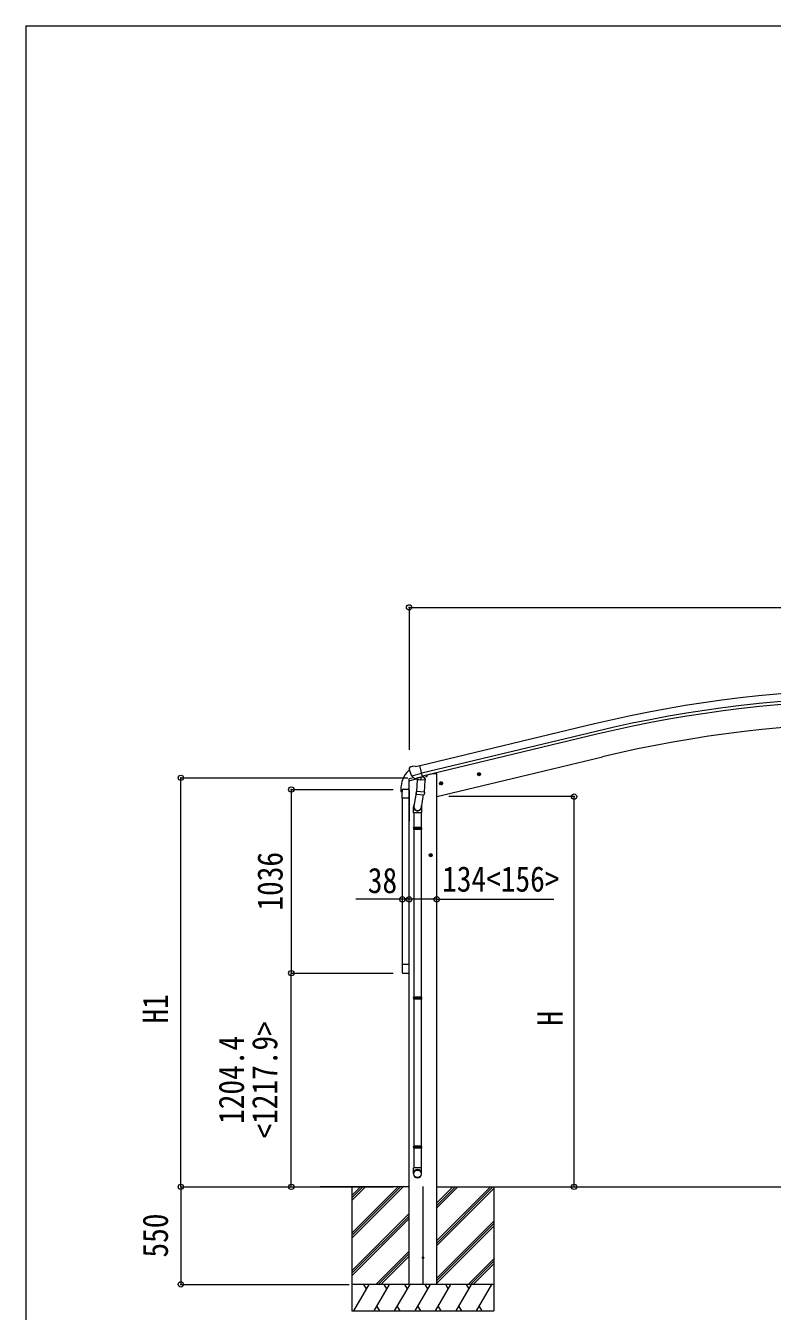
# Model space of a CAD drawing. Units: millimetres at full size, sheet at 1:30. Extents: x -8385 to 8479, y -5853 to 5787.
# Drawn here: x -8385 to -4177, y -1461 to 5787 of the extents above; entities that cross this region are included whole.
import ezdxf
from ezdxf.enums import TextEntityAlignment as Align

# ---------------------------------------------------------------- set-up
doc = ezdxf.new("R2010")
doc.units = ezdxf.units.MM
doc.header["$LTSCALE"] = 30
doc.header["$PDMODE"] = 32
doc.header["$PDSIZE"] = 30
for name, color, linetype, lineweight in [('0-0_0', 7, 'Continuous', 9), ('0-1_本体', 4, 'Continuous', 9), ('0-2_部品', 7, 'Continuous', 9), ('0-8_PARTS2', 2, 'Continuous', 9), ('0-A_寸法', 6, 'Continuous', 9), ('1-2_GLASS_SEAL', 7, 'Continuous', 9), ('1-A', 6, 'Continuous', 9), ('F-0_240', 7, 'Continuous', 9)]:
    doc.layers.add(name, color=color, linetype=linetype, lineweight=lineweight)
doc.styles.add('ＭＳ ゴシック', font='')
doc.styles.get('ＭＳ ゴシック').set_extended_font_data('MS Gothic')

msp = doc.modelspace()

# ---------------------------------------------------------------- linework, layer by layer
at = {"layer": '0-0_0'}
for p, q in [((-6224.53, -759.14), (-6726.2, -759.15)), ((-6546.98, -759.14), (-6546.98, -1459.14)), ((-6546.98, -1019.87), (-6286.25, -759.14)), ((-6546.98, -1034.01), (-6272.11, -759.14)), ((-6546.98, -1048.16), (-6257.97, -759.14)), ((-6546.98, -836.03), (-6470.1, -759.14)), ((-6546.98, -821.88), (-6484.24, -759.14)), ((-6546.98, -807.74), (-6498.38, -759.14)), ((-6068.53, -1061.92), (-5765.75, -759.14)), ((-6068.53, -1076.06), (-5751.61, -759.14)), ((-6068.53, -878.07), (-5949.6, -759.14)), ((-6068.53, -863.93), (-5963.74, -759.14)), ((-6068.53, -849.79), (-5977.88, -759.14)), ((-6068.53, -1090.21), (-5746.98, -768.66)), ((-6068.03, -759.14), (-988.88, -759.14)), ((-5746.98, -759.14), (-5746.98, -1459.14)), ((-6546.98, -1232), (-6224.53, -909.56)), ((-6546.98, -1246.14), (-6224.53, -923.7)), ((-6546.98, -1260.29), (-6224.53, -937.84)), ((-6068.53, -1274.05), (-5746.98, -952.5)), ((-6068.53, -1288.19), (-5746.98, -966.65)), ((-6068.53, -1302.34), (-5746.98, -980.79)), ((-6411.99, -1309.14), (-6224.53, -1121.69)), ((-6397.85, -1309.14), (-6224.53, -1135.83)), ((-6383.7, -1309.14), (-6224.53, -1149.97)), ((-5891.49, -1309.14), (-5746.98, -1164.64)), ((-5877.35, -1309.14), (-5746.98, -1178.78)), ((-5863.2, -1309.14), (-5746.98, -1192.92)), ((-5746.98, -1309.14), (-6546.98, -1309.14)), ((-6536.69, -1459.14), (-6450.09, -1309.14)), ((-6465.09, -1335.13), (-6480.09, -1309.14)), ((-6421.22, -1459.14), (-6334.62, -1309.14)), ((-6349.62, -1335.13), (-6364.62, -1309.14)), ((-6305.75, -1459.14), (-6219.15, -1309.14)), ((-6234.15, -1335.13), (-6249.15, -1309.14)), ((-6079.98, -1309.14), (-6213.98, -1309.14)), ((-6190.28, -1459.14), (-6103.68, -1309.14)), ((-6118.68, -1335.13), (-6133.68, -1309.14)), ((-6074.81, -1459.14), (-5988.21, -1309.14)), ((-6003.21, -1335.13), (-6018.21, -1309.14)), ((-5959.34, -1459.14), (-5872.74, -1309.14)), ((-5902.74, -1309.14), (-5887.74, -1335.13)), ((-5843.87, -1459.14), (-5757.27, -1309.14)), ((-6406.22, -1433.16), (-6391.22, -1459.14)), ((-6290.75, -1433.16), (-6275.75, -1459.14)), ((-6175.28, -1433.16), (-6160.28, -1459.14)), ((-6059.81, -1433.16), (-6044.81, -1459.14)), ((-5944.34, -1433.17), (-5929.34, -1459.14)), ((-5828.87, -1433.16), (-5813.87, -1459.14)), ((-6546.98, -1459.14), (-5746.98, -1459.14))]:
    msp.add_line(p, q, dxfattribs=at)
at = {"layer": '0-1_本体'}
for p, q in [((-5179.61, 1850.64), (-6162.86, 1614.58)), ((-5169.54, 1808.66), (-6152.78, 1572.6)), ((-5165.61, 1792.29), (-6148.86, 1556.26)), ((-5557.82, 1563.41), (-5135.03, 1664.91)), ((-6224.53, -1309.14), (-6224.53, 1531.09)), ((-6089.03, 1570.24), (-6122.3, 1562.25)), ((-6068.53, 1570.24), (-6088.53, 1570.24)), ((-6068.53, -1309.14), (-6068.53, 1570.24)), ((-6068.53, 1440.8), (-5557.82, 1563.41))]:
    msp.add_line(p, q, dxfattribs=at)
for radius in [7073, 7029.83, 7013, 6882]:
    msp.add_arc((-3528.46, -5026.94), radius, 76.5, 103.5, dxfattribs=at)
at = {"layer": '0-2_部品'}
for p, q in [((-6224.24, 1598.67), (-6223.96, 1597.52)), ((-6220.02, 1607.25), (-6223.88, 1600.95)), ((-6216.92, 1609.5), (-6203.74, 1612.66)), ((-6189.18, 1609.99), (-6202.44, 1612.69)), ((-6189.18, 1609.99), (-6163.25, 1616.21)), ((-6226.36, 1530.53), (-6183.54, 1540.81)), ((-6226.36, 1537.43), (-6226.36, 1530.53)), ((-6197.12, 1546.81), (-6224.06, 1540.34)), ((-6210.18, 1558.37), (-6152.68, 1572.17)), ((-6193.33, 1543.46), (-6209.71, 1557.95)), ((-6190.62, 1542.89), (-6183.1, 1544.69)), ((-6189.79, 1543.01), (-6188.26, 1543.37)), ((-6188.26, 1543.37), (-6151.55, 1552.18)), ((-6186.42, 1543.15), (-6186.47, 1542.4)), ((-6185.71, 1541.36), (-6159.9, 1534.93)), ((-6178.8, 1536.02), (-6183.47, 1469.18)), ((-6133.11, 1532.82), (-6178.8, 1536.02)), ((-6177.02, 1539.2), (-6177.25, 1535.91)), ((-6157.5, 1550.36), (-6158.53, 1535.75)), ((-6151.55, 1552.18), (-6150.02, 1552.55)), ((-6148.47, 1554.66), (-6147.53, 1554.59)), ((-6147.53, 1554.59), (-6134.21, 1539.27)), ((-6143.84, 1550.34), (-6125.64, 1554.72)), ((-6137.78, 1465.99), (-6133.11, 1532.82)), ((-6134.21, 1539.27), (-6134.66, 1532.93)), ((-6121.8, 1562.73), (-6121.8, 1559.58)), ((-6048.93, 1521.09), (-6041.63, 1522.85)), ((-6041.43, 1505.93), (-6046.09, 1525.37)), ((-6041.63, 1522.85), (-6036.46, 1517.4)), ((-5820.11, 1569.34), (-5839.56, 1564.67)), ((-5837.14, 1565.26), (-5835, 1572.45)), ((-5831.97, 1559.81), (-5837.14, 1565.26)), ((-5835, 1572.45), (-5827.71, 1574.2)), ((-5827.5, 1557.28), (-5832.17, 1576.73)), ((-5827.71, 1574.2), (-5822.54, 1568.76)), ((-6183.11, 1474.3), (-6197.65, 1386.43)), ((-6184.33, 1456.71), (-6183.46, 1469.18)), ((-6183.93, 1455.36), (-6183.94, 1455.36)), ((-6137.78, 1465.99), (-6183.47, 1469.18)), ((-6182.49, 1454.58), (-6140.79, 1451.66)), ((-6144.33, 1451.91), (-6156.95, 1377.11)), ((-6137.8, 1465.99), (-6138.68, 1453.29)), ((-6034.04, 1517.98), (-6053.48, 1513.32)), ((-6051.06, 1513.9), (-6048.93, 1521.09)), ((-6045.89, 1508.45), (-6051.06, 1513.9)), ((-6199.8, 1349.27), (-6199.8, 1383.62)), ((-6153.8, 1383.93), (-6153.8, 1349.27)), ((-6153.8, 1349.27), (-6199.8, 1349.27)), ((-6197.8, 1349.27), (-6197.8, 1266.62)), ((-6155.8, 1349.27), (-6155.8, 1266.62)), ((-6199.8, 1264.62), (-6198.8, 1266.62)), ((-6153.8, 1264.62), (-6199.8, 1264.62)), ((-6153.8, 1256.62), (-6199.8, 1256.62)), ((-6154.8, 1266.62), (-6198.8, 1266.62)), ((-6154.8, 1254.62), (-6198.8, 1254.62)), ((-6197.8, 1254.62), (-6197.8, 310.43)), ((-6155.8, 1254.62), (-6155.8, 310.43)), ((-6153.8, 1264.62), (-6154.8, 1266.62)), ((-6153.8, 1256.62), (-6154.8, 1254.62)), ((-6153.8, 1264.62), (-6153.8, 1256.62)), ((-6092.29, 1110.74), (-6112.29, 1110.74)), ((-6109.8, 1110.74), (-6106.05, 1117.24)), ((-6106.05, 1104.24), (-6109.8, 1110.74)), ((-6106.05, 1117.24), (-6098.54, 1117.24)), ((-6102.29, 1100.74), (-6102.29, 1120.74)), ((-6098.54, 1117.24), (-6094.79, 1110.74)), ((-6199.8, 308.43), (-6198.8, 310.43)), ((-6153.8, 308.43), (-6199.8, 308.43)), ((-6153.8, 300.43), (-6199.8, 300.43)), ((-6154.8, 310.43), (-6198.8, 310.43)), ((-6154.8, 298.43), (-6198.8, 298.43)), ((-6197.8, 298.43), (-6197.8, -529.76)), ((-6155.8, 298.43), (-6155.8, -529.76)), ((-6153.8, 308.43), (-6154.8, 310.43)), ((-6153.8, 300.43), (-6154.8, 298.43)), ((-6153.8, 308.43), (-6153.8, 300.43)), ((-6199.8, -531.76), (-6198.8, -529.76)), ((-6153.8, -531.76), (-6199.8, -531.76)), ((-6153.8, -539.76), (-6199.8, -539.76)), ((-6154.8, -529.76), (-6198.8, -529.76)), ((-6154.8, -541.76), (-6198.8, -541.76)), ((-6197.8, -541.76), (-6197.8, -651.76)), ((-6155.8, -541.76), (-6155.8, -651.76)), ((-6153.8, -531.76), (-6154.8, -529.76)), ((-6153.8, -539.76), (-6154.8, -541.76)), ((-6153.8, -531.76), (-6153.8, -539.76)), ((-6199.8, -685.9), (-6199.8, -651.76)), ((-6153.8, -651.76), (-6199.8, -651.76)), ((-6153.8, -685.9), (-6153.8, -651.76))]:
    msp.add_line(p, q, dxfattribs=at)
for points in [[(-6157.82, 1550.76), (-6148.1, 1553.1), (-6163.25, 1616.21)], [(-6210.45, 1558.94), (-6209.87, 1558.1), (-6209.71, 1557.95)], [(-6157.82, 1550.76), (-6158.06, 1550.61), (-6182.82, 1544.67), (-6183.1, 1544.69)], [(-5822.54, 1568.76), (-5824.67, 1561.56), (-5831.97, 1559.81)], [(-6036.46, 1517.4), (-6038.59, 1510.21), (-6045.89, 1508.45)], [(-6199.8, 1264.62), (-6199.8, 1256.62), (-6198.8, 1254.62)], [(-6094.79, 1110.74), (-6098.54, 1104.24), (-6106.05, 1104.24)], [(-6199.8, 308.43), (-6199.8, 300.43), (-6198.8, 298.43)], [(-6199.8, -531.76), (-6199.8, -539.76), (-6198.8, -541.76)]]:
    msp.add_lwpolyline(points, dxfattribs=at)
for centre, radius in [((-6043.76, 1515.65), 8.5), ((-6043.76, 1515.65), 7.7), ((-6043.76, 1515.65), 6.5), ((-5829.84, 1567.01), 8.5), ((-5829.84, 1567.01), 7.7), ((-5829.84, 1567.01), 6.5), ((-6102.29, 1110.74), 8.5), ((-6102.29, 1110.74), 7.7), ((-6102.29, 1110.74), 6.5)]:
    msp.add_circle(centre, radius, dxfattribs=at)
at = {"layer": '0-2_部品', "color": 4}
msp.add_circle((-6146.03, -1159.14), 4.5, dxfattribs=at)
at = {"layer": '0-2_部品'}
for centre, radius, start, end in [((-6027.16, 1644.77), 202.4, 193.5, 205.09125), ((-6215.76, 1604.64), 5, 103.5, 148.5), ((-6203.04, 1609.75), 3, 78.5, 103.5), ((-6223.36, 1537.43), 3, 103.5, 180), ((-6189.9, 1543.49), 0.5, 248.23754, 283.5), ((-6186.92, 1543.18), 0.5, 356, 103.5), ((-6185.47, 1542.33), 1, 176, 256), ((-6159.55, 1535.9), 1.03, 250.03897, 351.96569), ((-6156.91, 1550.28), 0.604, 100.59842, 172.20595), ((-6150.14, 1553.04), 0.5, 283.5, 318.76246), ((-6126.8, 1559.58), 5, 283.5, 0), ((-6182.39, 1456.54), 1.95, 175.04017, 217.47766), ((-6182.35, 1456.57), 2, 217.40962, 266), ((-6140.65, 1453.66), 2, 266, 349.46843), ((-6169.8, 1383.62), 30, 177.45142, 180)]:
    msp.add_arc(centre, radius, start, end, dxfattribs=at)
for centre, major_axis, ratio, start_param, end_param in [((-6221.32, 1599.39), (-1.57, -2.57), 0.99628, 4.712389, 5.4996506), ((-6191.34, 1545.71), (-0.73, -2.92), 0.997631, 5.8041905, 6.6006116), ((-6191.29, 1545.94), (2.63, 3.16), 0.650902, 4.0958226, 4.1686332), ((-6191.32, 1545.81), (-0.73, -2.92), 0.997631, 0.3902369, 0.4789948), ((-6176.8, 1383.93), (23, 0), 0.996195, 2.5560258, 6.5663028), ((-6176.8, 1383.93), (21, 0), 0.996195, 2.9349147, 5.9512394), ((-6176.8, -684.16), (-23, 0), 0.996195, 3.1415927, 6.2831853), ((-6176.8, -685.9), (-23, 0), 0.996195, 3.1415927, 6.2831853), ((-6176.8, -685.9), (0, -23.43), 0.981806, 4.712389, 7.8539816)]:
    msp.add_ellipse(centre, major_axis=major_axis, ratio=ratio, start_param=start_param, end_param=end_param, dxfattribs=at)
msp.add_ellipse((-6176.8, -685.9), major_axis=(21, 0), ratio=0.996195, dxfattribs=at)
at = {"layer": '0-8_PARTS2'}
msp.add_line((-6146.03, -756.64), (-6146.03, -1311.64), dxfattribs=at)
at = {"layer": '0-A_寸法'}
for p, q in [((-6224.53, 2507.75), (-6224.53, 1705.42)), ((-6224.53, 2507.75), (-832.51, 2507.75)), ((-7510.81, 1547.06), (-6231.98, 1547.06)), ((-7510.81, -759.15), (-7510.81, 1547.06)), ((-6888.38, 1481.22), (-6888.38, 445.22)), ((-5294.3, 1440.84), (-5999.92, 1440.84)), ((-5294.3, -759.15), (-5294.3, 1440.84)), ((-6068.53, 862.11), (-6224.53, 862.11)), ((-6068.53, 862.11), (-5408.03, 862.11)), ((-7510.81, -759.15), (-6561.79, -759.15)), ((-7510.81, -759.15), (-6564.54, -759.15)), ((-7510.81, -759.15), (-7510.81, -1309.14)), ((-6877.1, -759.15), (-6564.54, -759.15)), ((-7510.81, -1309.14), (-6562.82, -1309.14))]:
    msp.add_line(p, q, dxfattribs=at)
for p in [(-6224.53, 2507.75), (-7510.81, 1547.06), (-5294.3, 1440.84), (-6224.53, 862.11), (-6068.53, 862.11), (-7510.81, -759.15), (-5294.3, -759.15), (-7510.81, -1309.14)]:
    msp.add_point(p, dxfattribs=at)
at = {"layer": '1-2_GLASS_SEAL'}
for p, q in [((-6271.03, 1481.31), (-6271.03, 1469.55)), ((-6270.53, 1469.05), (-6264.27, 1469.05)), ((-6263.77, 1476.31), (-6263.77, 1469.55)), ((-6263.53, 1432.82), (-6263.53, 1476.52)), ((-6258.03, 1482.02), (-6229.03, 1482.02)), ((-6257.77, 1482.31), (-6224.53, 1482.31)), ((-6223.53, 1476.52), (-6223.53, 1432.82)), ((-6223.53, 1432.82), (-6263.53, 1432.82)), ((-6263.53, 493.82), (-6263.53, 450.12)), ((-6258.03, 444.62), (-6229.03, 444.62))]:
    msp.add_line(p, q, dxfattribs=at)
at = {"layer": '1-2_GLASS_SEAL', "color": 4}
for p, q in [((-6262.53, 1432.82), (-6262.53, 493.82)), ((-6224.53, 1432.82), (-6224.53, 1301.76)), ((-6224.53, 493.82), (-6224.53, 1301.76))]:
    msp.add_line(p, q, dxfattribs=at)
at = {"layer": '1-2_GLASS_SEAL'}
msp.add_lwpolyline([(-6223.53, 450.12), (-6223.53, 493.82), (-6263.53, 493.82)], dxfattribs=at)
for centre, radius, start, end in [((-6118.78, 1481.31), 152.26, 135.14293, 180), ((-6222.29, 1583.33), 6.95, 95.39711, 129.45641), ((-6270.53, 1469.55), 0.5, 180, 270), ((-6264.27, 1469.55), 0.5, 270, 0), ((-6257.77, 1476.31), 6, 90, 180), ((-6258.03, 1476.52), 5.5, 90, 180), ((-6229.03, 1476.52), 5.5, 0, 90), ((-6258.03, 450.12), 5.5, 180, 270), ((-6229.03, 450.12), 5.5, 270, 0)]:
    msp.add_arc(centre, radius, start, end, dxfattribs=at)
at = {"layer": '1-A'}
for p, q in [((-6888.38, 1481.22), (-6314.85, 1481.22)), ((-6224.61, 862.11), (-6524.61, 862.11)), ((-6224.61, 862.11), (-6262.63, 862.11)), ((-6888.38, 445.22), (-6314.85, 445.22)), ((-6888.38, -759.15), (-6888.38, 445.22)), ((-6888.38, -759.15), (-6314.85, -759.15))]:
    msp.add_line(p, q, dxfattribs=at)
for p in [(-6888.38, 1481.22), (-6262.63, 862.11), (-6224.61, 862.11), (-6888.38, 445.22), (-6888.38, -759.15)]:
    msp.add_point(p, dxfattribs=at)
at = {"layer": 'F-0_240', "color": 5}
for q in [(-8385.45, -5852.66), (8054.55, 5787.34)]:
    msp.add_line((-8385.45, 5787.34), q, dxfattribs=at)

# ---------------------------------------------------------------- texts
at = {"layer": '0-A_寸法', "color": 7, "style": 'ＭＳ ゴシック', "width": 0.85}
msp.add_text('134<156>', height=143, dxfattribs=at).set_placement((-6038.03, 862.11), align=Align.BOTTOM_LEFT)
for s, p in [('H1', (-7540.81, 161.46)), ('H', (-5316.3, 149.59)), ('550', (-7540.81, -1157.9))]:
    msp.add_text(s, height=143, rotation=90, dxfattribs=at).set_placement(p, align=Align.BOTTOM_LEFT)
at = {"layer": '1-A', "color": 7, "style": 'ＭＳ ゴシック', "width": 0.85}
for s, p in [('1036', (-6894.38, 798.22)), ('<1217.9>', (-6924.26, -486.96)), ('1204.4', (-7112.21, -404.46))]:
    msp.add_text(s, height=143, rotation=90, dxfattribs=at).set_placement(p, align=Align.BOTTOM_LEFT)
msp.add_text('38', height=143, dxfattribs=at).set_placement((-6457.11, 853.91), align=Align.BOTTOM_LEFT)

doc.saveas('drawing.dxf')
